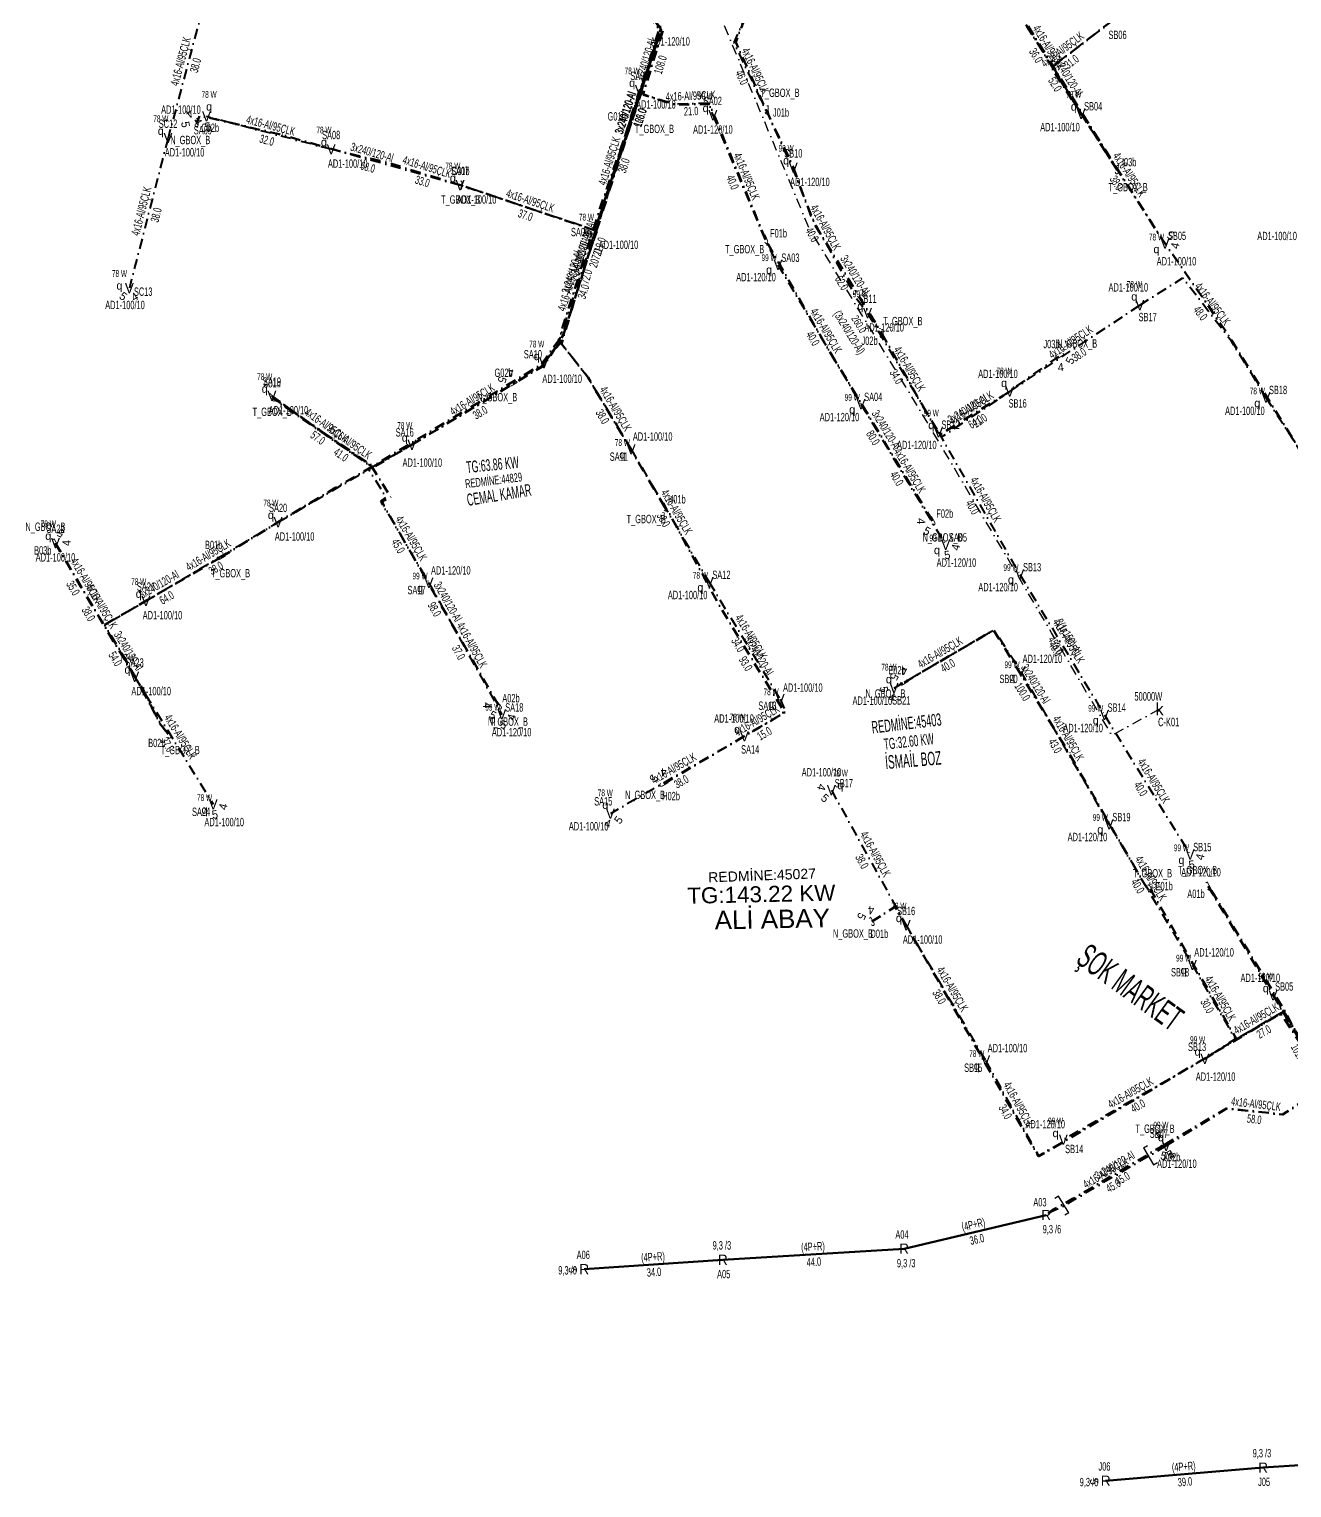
# Model space of a CAD drawing. Header units: millimetres. Extents: x 573825 to 575716, y 4090915 to 4092713.
# Drawn here: x 574533.4 to 574842.6, y 4091955.4 to 4092312.5 of the extents above; entities that cross this region are included whole.
import ezdxf
from ezdxf.enums import TextEntityAlignment as Align

# ---------------------------------------------------------------- set-up
doc = ezdxf.new("R2010")
doc.units = ezdxf.units.MM
doc.linetypes.add('DASHDOT', pattern=[5, 2.5, -1.25, 0, -1.25])
for name, color, linetype, lineweight in [('DIREK_AG_MEVCUT', 120, 'Continuous', 25), ('DIREK_AYD_YENI', 152, 'Continuous', 25), ('DIREK_BOX_YENI', 5, 'Continuous', 25), ('HAT_ABONE_YERALTI_MEVCUT', 56, 'DASHDOT', 30), ('HAT_AG_HAVAI_MEVCUT', 126, 'Continuous', 50), ('HAT_AYD_YERALTI_YENI', 4, 'DASHDOT', 40), ('HAT_BOX_YERALTI_YENI', 5, 'DASHDOT', 50), ('HAT_OG_YERALTI_YENI', 1, 'DASHDOT', 70), ('KOFRE_ABONE_MEVCUT', 6, 'Continuous', 25), ('KULLANICI', 1, 'Continuous', 25)]:
    doc.layers.add(name, color=color, linetype=linetype, lineweight=lineweight)
doc.layers.add('LAMBA_GUCU', color=4, linetype='Continuous')
doc.layers.add('NIA_AG', color=5, linetype='Continuous')
doc.styles.add('Direk', font='B_CAD')
doc.styles.get("Standard").update_dxf_attribs({"font": 'Arial'})

# ---------------------------------------------------------------- blocks, each defined once
blk = doc.blocks.new('AG_NIA', base_point=(-64.4296, 129.8924))
at = {"layer": 'NIA_AG'}
for p, q in [((-64.429604, 132.292432), (-65.529604, 132.292432)), ((-64.429604, 127.492432), (-64.429604, 132.292432)), ((-64.429604, 127.492432), (-65.529604, 127.492432))]:
    blk.add_line(p, q, dxfattribs=at)

msp = doc.modelspace()

# ---------------------------------------------------------------- linework, layer by layer
at = {"layer": 'HAT_ABONE_YERALTI_MEVCUT', "flags": 128}
msp.add_lwpolyline([(574810.199633, 4092145.985423), (574798.526953, 4092139.598485), (574783.770925, 4092164.705758), (574751.957118, 4092218.522193), (574724.325485, 4092263.872438), (574702.64303, 4092315.819848), (574698.695057, 4092330.565275), (574706.019386, 4092333.236098), (574703.205653, 4092348.266512), (574699.774175, 4092347.958064), (574699.966954, 4092346.917054), (574700.785, 4092344.152)], dxfattribs=at)
at = {"layer": 'HAT_AG_HAVAI_MEVCUT'}
for p, q in [((574747.63884, 4092013.916025), (574782.444902, 4092022.146562)), ((574669.33278, 4092008.905582), (574703.260634, 4092011.19607)), ((574703.260634, 4092011.19607), (574747.63884, 4092013.916025)), ((574835.53485, 4091960.316605), (574873.414045, 4091962.842901)), ((574797.001048, 4091957.113244), (574835.53485, 4091960.316605))]:
    msp.add_line(p, q, dxfattribs=at)
at = {"layer": 'HAT_AYD_YERALTI_YENI', "flags": 128}
for points in [[(574701.115, 4092337.03), (574702.230897, 4092332.008331), (574698.610475, 4092330.597777), (574691.886835, 4092329.657408), (574681.542773, 4092321.147066), (574688.55102, 4092312.224355), (574683.802155, 4092299.905518), (574682.83601, 4092297.545109)], [(574577.22379, 4092322.387455), (574567.425897, 4092285.825851)], [(574772.066573, 4092322.322242), (574790.976628, 4092291.751474)], [(574713.067904, 4092319.152731), (574708.083947, 4092314.027719), (574705.968116, 4092309.184817), (574713.255682, 4092293.729331), (574719.603174, 4092280.799254), (574720.531475, 4092278.57612)], [(574790.976628, 4092291.751474), (574784.042258, 4092303.381861), (574790.953972, 4092308.600911), (574797.865686, 4092313.913997)], [(574671.642604, 4092261.733582), (574682.83601, 4092297.545109)], [(574682.83601, 4092297.545109), (574683.488005, 4092296.68658), (574690.830119, 4092294.118648), (574700.052971, 4092294.444161), (574700.306148, 4092292.635758), (574700.827, 4092291.405)], [(574607.372935, 4092283.065378), (574576.846207, 4092291.126692)], [(574700.827, 4092291.405), (574713.963999, 4092260.049739), (574716.772587, 4092254.801811)], [(574790.976628, 4092291.751474), (574811.538387, 4092259.985054)], [(574567.425897, 4092285.825851), (574557.959309, 4092249.084606)], [(574638.937036, 4092274.275985), (574621.614828, 4092279.703558), (574607.372935, 4092283.065378)], [(574720.531475, 4092278.57612), (574724.932033, 4092266.420025), (574728.646492, 4092259.743403), (574735.97947, 4092246.582878), (574738.706541, 4092242.962456)], [(574671.642604, 4092261.733582), (574672.135714, 4092263.170841), (574638.937036, 4092274.275985)], [(574659.471, 4092230.671), (574663.082115, 4092235.845021), (574671.642604, 4092261.733582)], [(574716.772587, 4092254.801811), (574737.092, 4092220.659)], [(574805.375636, 4092244.922844), (574815.911333, 4092251.631971), (574827.480884, 4092236.550235), (574836.245455, 4092222.286948)], [(574738.706541, 4092242.962456), (574756.066633, 4092213.778536)], [(574773.516, 4092223.77), (574805.375636, 4092244.922844)], [(574659.471, 4092230.671), (574663.399397, 4092235.951878), (574670.000789, 4092227.577889), (574680.819738, 4092209.607433)], [(574627.151543, 4092210.726342), (574658.566316, 4092229.730401), (574659.471, 4092230.671)], [(574594.376157, 4092191.77242), (574617.532113, 4092205.251898), (574592.867752, 4092222.692128)], [(574592.867752, 4092222.692128), (574604.253434, 4092214.379113), (574617.46513, 4092205.313299), (574624.114487, 4092209.013569), (574627.151543, 4092210.726342)], [(574756.066633, 4092213.778536), (574756.829409, 4092212.644991), (574773.516, 4092223.77)], [(574836.245455, 4092222.286948), (574856.733981, 4092190.560339)], [(574737.092, 4092220.659), (574757.841553, 4092186.239331)], [(574627.151543, 4092210.726342), (574616.547159, 4092204.719297), (574620.825839, 4092197.873408), (574619.481111, 4092196.895424), (574631.308827, 4092176.900756)], [(574756.066633, 4092213.778536), (574775.970694, 4092178.990426)], [(574680.819738, 4092209.607433), (574699.916333, 4092177.091536)], [(574562.018625, 4092172.497399), (574594.376157, 4092191.77242)], [(574539.875892, 4092186.659541), (574559.254398, 4092153.921604)], [(574539.875892, 4092186.659541), (574551.724642, 4092166.515761), (574559.236467, 4092170.883748), (574562.018625, 4092172.497399)], [(574775.970694, 4092178.990426), (574796.711, 4092144.571)], [(574631.308827, 4092176.900756), (574649.14033, 4092144.723768)], [(574699.916333, 4092177.091536), (574717.307, 4092148.44)], [(574745.191856, 4092151.176897), (574769.570788, 4092165.401032), (574774.521832, 4092158.005028), (574776.233304, 4092155.193323)], [(574559.254398, 4092153.921604), (574578.497881, 4092122.704968)], [(574776.233304, 4092155.193323), (574797.848925, 4092117.808994)], [(574717.307, 4092148.44), (574718.514818, 4092145.602528), (574716.446006, 4092143.956881), (574708.546904, 4092139.349072)], [(574796.711, 4092144.571), (574817.681, 4092110.415)], [(574708.546904, 4092139.349072), (574675.741437, 4092120.406821)], [(574729.836568, 4092126.18496), (574748.143018, 4092093.096909)], [(574797.848925, 4092117.808994), (574818.243842, 4092083.36101)], [(574748.143018, 4092093.096909), (574767.611186, 4092059.960094)], [(574858.850164, 4092092.683435), (574848.266091, 4092059.361678), (574839.898826, 4092073.20382), (574837.981455, 4092075.92648)], [(574818.243842, 4092083.36101), (574828.747234, 4092065.21984), (574823.123825, 4092061.735772), (574821.29, 4092060.391)], [(574821.29, 4092060.391), (574828.973265, 4092065.275321), (574840.586826, 4092072.045979), (574838.659069, 4092075.149198), (574837.981455, 4092075.92648)], [(574837.981455, 4092075.92648), (574858.384425, 4092041.746717)], [(574767.611186, 4092059.960094), (574780.52559, 4092036.721539), (574786.405719, 4092039.979449), (574786.639179, 4092040.599174)], [(574821.29, 4092060.391), (574786.639179, 4092040.599174)], [(574858.384425, 4092041.746717), (574851.113821, 4092053.895998), (574840.355996, 4092046.683366), (574826.847592, 4092048.27259), (574811.818332, 4092039.073669)], [(574811.818332, 4092039.073669), (574810.007444, 4092038.0073), (574785.806892, 4092023.850174), (574783.889985, 4092023.018309), (574782.444902, 4092022.146562)]]:
    msp.add_lwpolyline(points, dxfattribs=at)
at = {"layer": 'HAT_BOX_YERALTI_YENI', "flags": 128}
for points in [[(574799.798417, 4092278.07125), (574783.698729, 4092303.062668), (574798.573866, 4092314.528919), (574840.63105, 4092342.64678)], [(574580.389062, 4092183.200955), (574596.434129, 4092193.046335), (574608.388936, 4092200.16235), (574617.915679, 4092205.672497), (574658.873956, 4092230.381753), (574663.446905, 4092235.518772), (574679.087046, 4092284.088954), (574688.166116, 4092312.572547), (574681.864843, 4092320.939811), (574691.9882, 4092329.513675), (574698.599372, 4092330.64997), (574702.421456, 4092332.406063), (574701.115, 4092337.03)], [(574592.920448, 4092222.294811), (574617.890089, 4092205.257558), (574659.519813, 4092230.152753), (574664.271593, 4092237.693621), (574676.34418, 4092276.205577), (574688.521857, 4092312.222058), (574681.290888, 4092321.105821), (574692.240642, 4092329.886284), (574698.851814, 4092330.71268), (574702.1574, 4092331.952275), (574702.0541, 4092333.708368), (574701.115, 4092337.03)], [(574701.115, 4092337.03), (574702.158126, 4092332.325193), (574698.55181, 4092330.613721), (574691.889294, 4092329.574613), (574681.620461, 4092321.017253), (574688.221854, 4092312.337645), (574674.30893, 4092270.526496), (574671.975832, 4092263.223556), (574639.078894, 4092274.268664)], [(574689.049668, 4092195.478333), (574670.285117, 4092227.193319), (574663.762969, 4092235.45332), (574674.172387, 4092270.177866), (574688.067992, 4092312.578205), (574681.711096, 4092320.603787), (574691.643746, 4092329.265058), (574698.795255, 4092330.377515), (574702.371009, 4092332.284584), (574701.655858, 4092334.191652), (574701.115, 4092337.03)], [(574680.598, 4092290.022), (574687.678991, 4092312.478973), (574681.016443, 4092320.840884), (574691.652019, 4092329.398245), (574698.820959, 4092330.6068), (574702.206288, 4092331.970336), (574701.689085, 4092334.039148), (574701.115, 4092337.03)], [(574713.734, 4092261.02), (574699.997207, 4092294.123544), (574691.516927, 4092294.018124), (574683.728139, 4092296.435333), (574688.617271, 4092312.208345), (574682.015879, 4092321.315822), (574691.540399, 4092329.431759), (574698.814155, 4092330.837611), (574701.748107, 4092332.060091), (574701.748107, 4092333.893811), (574701.115, 4092337.03)], [(574701.115, 4092337.03), (574701.441078, 4092332.421469), (574702.32702, 4092331.107005), (574708.225842, 4092314.023144), (574712.382274, 4092318.729692), (574708.225842, 4092314.023144), (574706.453246, 4092309.316596), (574713.839654, 4092292.725738), (574714.084, 4092292.726)], [(574772.625544, 4092321.861122), (574799.798417, 4092278.07125)], [(574639.078894, 4092274.268664), (574594.661849, 4092286.759988), (574575.148003, 4092291.318716), (574574.485, 4092289.582)], [(574680.598, 4092290.022), (574673.151873, 4092268.5936), (574663.028515, 4092236.260836), (574658.672371, 4092230.188708), (574653.17121, 4092226.826888), (574651.882, 4092225.71)], [(574714.084, 4092292.726), (574714.431959, 4092291.463373), (574720.849979, 4092277.343729), (574723.172691, 4092271.292453), (574725.794342, 4092264.700761), (574742.2021, 4092237.967468)], [(574754.613097, 4092192.065538), (574728.704715, 4092234.753165), (574714.353024, 4092259.839542), (574713.734, 4092261.02)], [(574739.719, 4092093.982), (574745.47182, 4092097.617186), (574755.897346, 4092079.698313), (574780.580474, 4092036.460205), (574823.442418, 4092061.787717), (574839.875653, 4092071.529068), (574848.172058, 4092058.788909), (574858.727903, 4092092.280912), (574890.592057, 4092189.925717), (574894.649466, 4092201.339093), (574900.070739, 4092209.809833), (574932.259551, 4092230.563145), (574929.700924, 4092241.215312), (574928.173535, 4092241.943023)], [(574807.883, 4092102.035), (574829.026279, 4092065.18467), (574840.624676, 4092071.830943), (574848.57414, 4092058.994514), (574855.54621, 4092083.299021), (574879.115987, 4092154.22338), (574892.531387, 4092194.993802), (574894.413515, 4092201.877601), (574899.821757, 4092209.631586), (574926.341688, 4092226.638225), (574932.662164, 4092231.003914), (574929.664825, 4092241.038483), (574928.173535, 4092241.943023)], [(574822.088061, 4092102.648037), (574840.420658, 4092072.011521), (574847.860152, 4092059.013785), (574859.062148, 4092095.698184), (574881.671736, 4092163.904938), (574895.00873, 4092202.211851), (574900.142112, 4092209.655256), (574919.896194, 4092222.562624), (574932.815207, 4092230.861593), (574929.381757, 4092241.70855), (574928.173535, 4092241.943023)], [(574742.2021, 4092237.967468), (574756.275067, 4092213.052451), (574772.008385, 4092222.826179), (574785.755, 4092232.52)], [(574648.36, 4092146.944), (574620.272114, 4092195.838705), (574619.837866, 4092196.85102), (574621.977206, 4092197.951252), (574617.392906, 4092205.225009), (574594.178119, 4092221.290279), (574592.920448, 4092222.294811)], [(574688.81, 4092127.73), (574712.313599, 4092141.610796), (574718.386423, 4092145.179889), (574702.573643, 4092171.084242), (574690.140984, 4092193.916518), (574689.049668, 4092195.478333)], [(574539.774433, 4092186.647324), (574550.608997, 4092168.356721), (574561.62073, 4092150.227647), (574565.246545, 4092142.707439), (574567.470249, 4092139.861664)], [(574567.470249, 4092139.861664), (574565.581663, 4092142.419818), (574556.53531, 4092158.923299), (574551.889786, 4092166.61877), (574580.389062, 4092183.200955)], [(574747.663, 4092152.524), (574769.57035, 4092165.337947), (574786.892892, 4092137.12922), (574806.177579, 4092103.697641), (574807.528419, 4092101.711111), (574807.883, 4092102.035)], [(574811.39155, 4092039.355541), (574826.586327, 4092048.240154), (574840.325169, 4092046.79396), (574850.790937, 4092053.500064), (574840.977478, 4092071.887387), (574823.321667, 4092100.894914), (574822.088061, 4092102.648037)], [(574811.39155, 4092039.355541), (574788.922494, 4092026.089202), (574783.995899, 4092023.387521), (574782.444902, 4092022.146562)]]:
    msp.add_lwpolyline(points, dxfattribs=at)
at = {"layer": 'HAT_OG_YERALTI_YENI', "flags": 128}
msp.add_lwpolyline([(574928.173535, 4092241.943023), (574931.208264, 4092229.902411), (574899.149214, 4092208.359966), (574894.79386, 4092201.549847), (574878.978225, 4092153.830481), (574827.142638, 4092237.441652), (574810.011646, 4092262.244186), (574748.574586, 4092359.130036), (574742.335553, 4092359.280891), (574734.842274, 4092346.016368), (574720.028273, 4092327.563552), (574708.236274, 4092314.6013), (574701.832838, 4092331.879445), (574705.92261, 4092332.602806), (574703.471965, 4092344.316175), (574701.246239, 4092344.06578), (574700.785, 4092344.152)], dxfattribs=at)

# ---------------------------------------------------------------- block references
at = {"layer": 'NIA_AG'}
for p, rotation in [((574807.509848, 4092036.536553), 210.492351), ((574807.509848, 4092036.536553), 210.492351), ((574786.726215, 4092024.729266), 31.100502), ((574786.726215, 4092024.729266), 31.100502)]:
    msp.add_blockref('AG_NIA', p, dxfattribs=dict(at, rotation=rotation))

# ---------------------------------------------------------------- texts
at = {"layer": 'DIREK_AG_MEVCUT', "width": 0.53}
for s, p in [('A03', (574780.91149, 4092025.292774)), ('A03', (574780.91149, 4092025.292774)), ('A04', (574747.127201, 4092017.378426)), ('9,3 /6', (574783.853015, 4092018.696498)), ('9,3 /6', (574783.853015, 4092018.696498)), ('9,3 /3', (574703.033225, 4092014.727274)), ('A06', (574669.09703, 4092012.397633)), ('9,3 /3', (574748.163288, 4092010.366949)), ('9,3 /6', (574665.244431, 4092008.629575)), ('A05', (574703.485568, 4092007.703305)), ('9,3 /3', (574835.270062, 4091963.851472)), ('J06', (574796.711089, 4091960.601213)), ('9,3 /6', (574792.918175, 4091956.77383)), ('J05', (574835.796293, 4091956.826383))]:
    msp.add_text(s, height=2.05, dxfattribs=at).set_placement(p, align=Align.MIDDLE_CENTER)
at = {"layer": 'DIREK_AG_MEVCUT', "style": 'Direk'}
for p in [(574782.444902, 4092022.146562), (574782.444902, 4092022.146562), (574747.63884, 4092013.916025), (574703.260634, 4092011.19607), (574669.33278, 4092008.905582), (574835.53485, 4091960.316605), (574797.001048, 4091957.113244)]:
    msp.add_text('R', height=2.5, dxfattribs=at).set_placement(p, align=Align.MIDDLE_CENTER)
at = {"layer": 'DIREK_AG_MEVCUT', "color": 32, "style": 'Direk'}
for rotation, p in [(273.862209, (574666.539139, 4092008.716982)), (274.752139, (574794.210673, 4091956.881277))]:
    msp.add_text('5', height=2, rotation=rotation, dxfattribs=at).set_placement(p, align=Align.MIDDLE_CENTER)
at = {"layer": 'DIREK_AYD_YENI', "width": 0.53}
for s, p in [('AD1-120/10', (574690.348529, 4092309.477079)), ('SB06', (574799.909792, 4092311.072935)), ('SA01', (574682.83601, 4092301.045109)), ('AD1-100/10', (574570.592798, 4092292.778054)), ('AD1-100/10', (574686.886432, 4092294.045109)), ('SA02', (574700.827, 4092294.905)), ('SB04', (574793.94934, 4092293.598901)), ('SC12', (574567.425897, 4092289.325851)), ('AD1-100/10', (574785.827323, 4092288.492839)), ('SA09', (574575.952581, 4092287.742695)), ('SA08', (574607.372935, 4092286.565378)), ('AD1-120/10', (574700.827, 4092287.905)), ('AD1-100/10', (574571.476319, 4092282.325851)), ('SB10', (574720.531475, 4092282.07612)), ('AD1-100/10', (574611.423357, 4092279.565378)), ('SA07', (574638.937036, 4092277.775985)), ('AD1-120/10', (574724.581897, 4092275.07612)), ('AD1-100/10', (574642.987457, 4092270.775985)), ('SA06', (574668.310662, 4092262.805107)), ('AD1-100/10', (574677.716145, 4092259.687605)), ('SB05', (574814.476586, 4092261.886891)), ('AD1-100/10', (574838.977472, 4092261.8408)), ('SA03', (574719.82014, 4092256.52298)), ('AD1-100/10', (574814.34654, 4092255.646663)), ('AD1-120/10', (574711.397824, 4092251.766303)), ('AD1-100/10', (574802.555345, 4092249.259853)), ('SC13', (574561.348615, 4092248.211332)), ('SB11', (574738.706541, 4092246.462456)), ('AD1-100/10', (574556.894948, 4092244.953658)), ('SB17', (574807.283683, 4092241.988674)), ('AD1-120/10', (574742.756962, 4092239.462456)), ('SA10', (574656.766382, 4092232.892496)), ('AD1-100/10', (574770.635443, 4092228.099579)), ('SA19', (574592.867752, 4092226.192128)), ('AD1-100/10', (574663.928982, 4092226.895021)), ('SB18', (574839.206744, 4092224.152631)), ('SA04', (574740.094578, 4092222.457479)), ('SB16', (574775.454734, 4092220.856014)), ('AD1-100/10', (574596.918173, 4092219.192128)), ('AD1-120/10', (574731.830395, 4092217.507412)), ('AD1-100/10', (574831.086841, 4092219.036899)), ('SA16', (574625.385891, 4092213.74834)), ('SB12', (574759.023687, 4092215.650923)), ('AD1-100/10', (574686.095701, 4092212.744767)), ('AD1-120/10', (574750.753573, 4092210.678657)), ('AD1-100/10', (574629.703779, 4092206.36759)), ('SA11', (574677.811431, 4092207.818553)), ('SA20', (574594.376157, 4092195.27242)), ('SA22', (574539.875892, 4092190.159541)), ('AD1-100/10', (574598.426579, 4092188.27242)), ('SA05', (574760.839016, 4092188.046322)), ('AD1-100/10', (574539.875892, 4092183.159541)), ('AD1-120/10', (574760.466716, 4092181.884671)), ('AD1-120/10', (574636.657397, 4092179.963914)), ('SA12', (574702.921405, 4092178.885845)), ('SB13', (574778.988747, 4092180.762815)), ('SA21', (574562.018625, 4092175.997399)), ('SA17', (574628.271649, 4092175.161346)), ('AD1-100/10', (574694.648479, 4092173.946136)), ('AD1-120/10', (574770.67027, 4092175.877686)), ('AD1-100/10', (574566.069047, 4092168.997399)), ('SA23', (574559.254398, 4092157.421604)), ('AD1-120/10', (574781.513578, 4092158.326352)), ('SB20', (574773.223279, 4092153.407337)), ('AD1-100/10', (574563.30482, 4092150.421604)), ('AD1-100/10', (574722.851186, 4092151.284092)), ('SA18', (574652.20168, 4092146.420275)), ('SA13', (574714.192849, 4092146.842483)), ('AD1-100/10', (574739.878845, 4092148.076967)), ('SB21', (574746.95569, 4092148.153838)), ('SB14', (574799.70129, 4092146.389836)), ('AD1-100/10', (574706.016661, 4092143.70879)), ('AD1-120/10', (574651.558018, 4092140.361046)), ('AD1-120/10', (574791.480134, 4092141.38934)), ('SA14', (574709.967442, 4092136.150311)), ('AD1-100/10', (574727.422802, 4092130.547729)), ('SB17', (574732.899092, 4092127.879347)), ('SA24', (574575.518494, 4092120.868326)), ('SA15', (574673.991298, 4092123.43783)), ('AD1-100/10', (574581.179766, 4092118.354433)), ('AD1-100/10', (574670.408418, 4092117.327475)), ('SB19', (574800.869821, 4092119.576532)), ('AD1-120/10', (574792.541355, 4092114.703514)), ('SB15', (574820.663715, 4092112.246231)), ('AD1-120/10', (574820.352503, 4092106.063648)), ('SB16', (574748.143018, 4092096.596909)), ('AD1-100/10', (574752.19344, 4092089.596909)), ('AD1-120/10', (574823.550112, 4092086.467813)), ('SB18', (574815.223463, 4092081.592588)), ('AD1-120/10', (574834.867965, 4092080.218495)), ('SB05', (574840.719847, 4092078.106207)), ('SB13', (574819.38409, 4092063.326559)), ('AD1-100/10', (574772.963701, 4092063.019119)), ('SB15', (574764.572443, 4092058.223418)), ('AD1-120/10', (574823.915765, 4092056.03638)), ('AD1-120/10', (574782.198663, 4092044.38558)), ('SB07', (574810.016699, 4092042.074356)), ('SB14', (574789.302422, 4092038.328241)), ('AD1-120/10', (574814.433293, 4092034.718355))]:
    msp.add_text(s, height=2.05, dxfattribs=at).set_placement(p, align=Align.MIDDLE_CENTER)
at = {"layer": 'DIREK_AYD_YENI', "color": 4, "style": 'Direk'}
for p in [(574681.068243, 4092299.312876), (574577.48451, 4092293.543833), (574699.059233, 4092293.172767), (574789.208862, 4092293.519241), (574565.65813, 4092287.593618), (574605.605168, 4092284.833145), (574718.763708, 4092280.343887), (574637.169269, 4092276.043752), (574669.874837, 4092263.501349), (574809.439673, 4092258.626599), (574714.595763, 4092253.572405), (574555.538377, 4092249.708372), (574804.012745, 4092247.018681), (574736.938774, 4092244.730223), (574657.703233, 4092232.438767), (574591.099985, 4092224.459895), (574772.13119, 4092225.851418), (574834.130249, 4092220.954318), (574734.947302, 4092219.374372), (574754.298866, 4092215.546303), (574625.383776, 4092212.494109), (574678.670947, 4092208.329661), (574592.60839, 4092193.540187), (574538.108125, 4092188.427308), (574755.700508, 4092184.948623), (574629.139414, 4092175.65832), (574697.769854, 4092175.809887), (574773.814943, 4092177.724435), (574560.250858, 4092174.265166), (574557.486631, 4092155.689371), (574743.931974, 4092153.336225), (574774.083286, 4092153.917619), (574715.082606, 4092147.298916), (574646.953652, 4092143.511978), (574794.575078, 4092143.271831), (574706.779137, 4092141.116839), (574732.024085, 4092127.395237), (574576.369747, 4092121.393081), (574674.491338, 4092122.571828), (574795.691143, 4092116.546467), (574815.550489, 4092109.106977), (574746.375251, 4092094.864676), (574816.086429, 4092082.097851), (574836.213688, 4092077.694247), (574819.522233, 4092062.158767), (574765.440656, 4092058.719611), (574784.736863, 4092042.22127), (574810.531452, 4092041.217017)]:
    msp.add_text('q', height=2, dxfattribs=at).set_placement(p, align=Align.MIDDLE_CENTER)
at = {"layer": 'DIREK_AYD_YENI', "style": 'Direk'}
for p in [(574682.83601, 4092297.545109), (574790.976628, 4092291.751474), (574576.846207, 4092291.126692), (574700.827, 4092291.405), (574567.425897, 4092285.825851), (574607.372935, 4092283.065378), (574720.531475, 4092278.57612), (574638.937036, 4092274.275985), (574671.642604, 4092261.733582), (574811.538387, 4092259.985054), (574716.772587, 4092254.801811), (574557.959309, 4092249.084606), (574738.706541, 4092242.962456), (574805.375636, 4092244.922844), (574659.471, 4092230.671), (574773.516, 4092223.77), (574592.867752, 4092222.692128), (574737.092, 4092220.659), (574836.245455, 4092222.286948), (574756.066633, 4092213.778536), (574627.151543, 4092210.726342), (574680.819738, 4092209.607433), (574594.376157, 4092191.77242), (574539.875892, 4092186.659541), (574757.841553, 4092186.239331), (574775.970694, 4092178.990426), (574631.308827, 4092176.900756), (574699.916333, 4092177.091536), (574562.018625, 4092172.497399), (574559.254398, 4092153.921604), (574776.233304, 4092155.193323), (574745.191856, 4092151.176897), (574717.307, 4092148.44), (574649.14033, 4092144.723768), (574796.711, 4092144.571), (574708.546904, 4092139.349072), (574729.836568, 4092126.18496), (574578.497881, 4092122.704968), (574675.741437, 4092120.406821), (574797.848925, 4092117.808994), (574817.681, 4092110.415), (574748.143018, 4092093.096909), (574818.243842, 4092083.36101), (574837.981455, 4092075.92648), (574767.611186, 4092059.960094), (574821.29, 4092060.391), (574786.639179, 4092040.599174), (574811.818332, 4092039.073669)]:
    msp.add_text('V', height=2.5, dxfattribs=at).set_placement(p, align=Align.MIDDLE_CENTER)
at = {"layer": 'DIREK_AYD_YENI', "color": 32, "style": 'Direk'}
for s, rotation, p in [('4', 300.207363, (574574.685681, 4092289.868865)), ('5', 367.707362, (574577.18149, 4092288.649277)), ('5', 145.414163, (574812.957488, 4092262.043246)), ('4', 437.914163, (574813.982974, 4092259.461612)), ('5', 323.051676, (574556.456573, 4092247.086661)), ('4', 390.551676, (574559.230097, 4092246.931678)), ('4', 436.083254, (574760.268168, 4092185.638052)), ('5', 368.583255, (574758.214669, 4092183.767331)), ('5', 277.761859, (574742.714761, 4092150.839257)), ('4', 345.261858, (574744.555851, 4092148.75915)), ('5', 366.493883, (574649.423073, 4092142.239809)), ('4', 433.993882, (574651.543411, 4092144.034418)), ('4', 253.954207, (574727.433965, 4092126.875974)), ('5', 321.454207, (574728.278718, 4092124.229685)), ('4', 436.65174, (574580.930342, 4092122.127795)), ('5', 369.151741, (574578.895505, 4092120.236792)), ('4', 345.002628, (574675.094501, 4092117.991977)), ('5', 412.502628, (574677.724891, 4092118.885009)), ('5', 369.047754, (574818.074144, 4092107.946106)), ('4', 436.547753, (574820.11241, 4092109.833413)), ('5', 345.736624, (574811.202383, 4092036.650736)), ('4', 390.980897, (574813.105213, 4092036.930322))]:
    msp.add_text(s, height=2, rotation=rotation, dxfattribs=at).set_placement(p, align=Align.MIDDLE_CENTER)
at = {"layer": 'DIREK_BOX_YENI', "width": 0.53}
for s, p in [('T_GBOX_B', (574717.263267, 4092296.899689)), ('J01b', (574717.520312, 4092292.061349)), ('C02b', (574577.754831, 4092288.33372)), ('G01b', (574677.275611, 4092291.122787)), ('N_GBOX_B', (574572.864418, 4092285.336937)), ('T_GBOX_B', (574686.517726, 4092288.060653)), ('C01b', (574639.078894, 4092277.768664)), ('I03b', (574802.764541, 4092279.929234)), ('T_GBOX_B', (574639.078894, 4092270.768664)), ('T_GBOX_B', (574802.504899, 4092273.790909)), ('F01b', (574716.903375, 4092262.504945)), ('T_GBOX_B', (574708.606312, 4092258.617528)), ('T_GBOX_B', (574747.357782, 4092241.004354)), ('J02b', (574739.186386, 4092236.191103)), ('J03b', (574783.737952, 4092235.380335)), ('N_GBOX_B', (574790.023759, 4092235.530238)), ('G02b', (574649.590244, 4092228.355346)), ('A01b', (574592.920448, 4092225.794811)), ('N_GBOX_B', (574648.02856, 4092222.37163)), ('T_GBOX_B', (574592.920448, 4092218.794811)), ('H01b', (574691.992394, 4092197.373158)), ('T_GBOX_B', (574684.495377, 4092192.54582)), ('F02b', (574757.605136, 4092193.881495)), ('N_GBOX_B', (574537.395539, 4092190.663306)), ('B03b', (574536.763101, 4092184.863541)), ('B01b', (574578.593597, 4092186.205335)), ('N_GBOX_B', (574757.049021, 4092188.052017)), ('T_GBOX_B', (574582.729365, 4092179.284889)), ('E02b', (574745.895886, 4092155.545144)), ('N_GBOX_B', (574743.070126, 4092149.837557)), ('A02b', (574651.394884, 4092148.687409)), ('N_GBOX_B', (574650.651668, 4092142.95472)), ('B02b', (574564.697699, 4092137.725553)), ('T_GBOX_B', (574570.408274, 4092135.993852)), ('N_GBOX_B', (574684.23021, 4092125.02526)), ('H02b', (574690.589821, 4092124.716325)), ('T_GBOX_B', (574819.510928, 4092106.614317)), ('T_GBOX_B', (574808.475731, 4092105.832114)), ('E01b', (574811.324541, 4092102.67202)), ('A01b', (574819.118439, 4092100.795648)), ('N_GBOX_B', (574735.121461, 4092091.076832)), ('D01b', (574741.588647, 4092091.023213)), ('T_GBOX_B', (574809.086175, 4092043.279132)), ('A02b', (574813.164623, 4092036.337891))]:
    msp.add_text(s, height=2.05, dxfattribs=at).set_placement(p, align=Align.MIDDLE_CENTER)
at = {"layer": 'DIREK_BOX_YENI', "style": 'Direk', "width": 0.8}
for p in [(574714.084, 4092292.726), (574574.485, 4092289.582), (574680.598, 4092290.022), (574799.798417, 4092278.07125), (574639.078894, 4092274.268664), (574742.2021, 4092237.967468)]:
    msp.add_text('J', height=2.25, dxfattribs=at).set_placement(p, align=Align.MIDDLE_CENTER)
at = {"layer": 'DIREK_BOX_YENI', "color": 32, "style": 'Direk'}
for s, rotation, p in [('5', 279.105303, (574571.720282, 4092289.138902)), ('4', 219.105303, (574572.718907, 4092291.754766)), ('5', 425.190677, (574788.296586, 4092231.345121)), ('4', 190.903528, (574651.352363, 4092228.459452)), ('4', 365.190677, (574786.008317, 4092229.731482)), ('5', 250.903528, (574649.236087, 4092226.626047)), ('5', 510.640669, (574541.147231, 4092189.087698)), ('4', 271.2548, (574751.813768, 4092192.004221)), ('5', 331.2548, (574753.266534, 4092189.61059)), ('4', 450.640669, (574542.574258, 4092186.678633)), ('5', 240.324023, (574745.23025, 4092153.910264)), ('4', 180.324023, (574747.647165, 4092155.323955)), ('4', 269.875498, (574645.560007, 4092146.950084)), ('5', 329.875498, (574646.954734, 4092144.522177)), ('5', 240.565323, (574686.371434, 4092129.106007)), ('4', 180.565323, (574688.782374, 4092130.529864)), ('4', 182.288645, (574739.607185, 4092096.779767)), ('5', 242.288645, (574737.240156, 4092095.284049)), ('4', 210.437108, (574809.973091, 4092041.769661)), ('5', 390.437108, (574812.810008, 4092036.941421))]:
    msp.add_text(s, height=2, rotation=rotation, dxfattribs=at).set_placement(p, align=Align.MIDDLE_CENTER)
at = {"layer": 'DIREK_BOX_YENI', "style": 'Direk', "width": 0.8}
for rotation, p in [(21.465767, (574713.734, 4092261.02)), (303.798228, (574785.755, 4092232.52)), (299.816324, (574651.882, 4092225.71)), (45.243145, (574592.920448, 4092222.294811)), (27.894101, (574689.049668, 4092195.478333)), (29.313564, (574754.613097, 4092192.065538)), (30.141386, (574539.774433, 4092186.647324)), (299.820073, (574580.389062, 4092183.200955)), (302.793809, (574747.663, 4092152.524)), (36.72132, (574648.36, 4092146.944)), (30.358115, (574567.470249, 4092139.861664)), (300.861163, (574688.81, 4092127.73)), (29.385049, (574822.088061, 4092102.648037)), (31.75849, (574807.883, 4092102.035)), (30.002859, (574739.719, 4092093.982)), (310.31406, (574811.39155, 4092039.355541))]:
    msp.add_text('J', height=2.25, rotation=rotation, dxfattribs=at).set_placement(p, align=Align.MIDDLE_CENTER)
at = {"layer": 'HAT_ABONE_YERALTI_MEVCUT', "lineweight": 30, "width": 0.53}
msp.add_text('(3x240/120-Al)', height=2.05, rotation=301.353702, dxfattribs=at).set_placement((574733.387898, 4092237.711344), align=Align.CENTER)
msp.add_text('260.0', height=1.9, rotation=301.353702, dxfattribs=at).set_placement((574737.415426, 4092240.755043), align=Align.TOP_CENTER)
at = {"layer": 'HAT_AG_HAVAI_MEVCUT', "lineweight": 30, "width": 0.53}
for rotation, p in [(13.304261, (574764.846268, 4092018.858481)), (3.507289, (574725.397738, 4092013.404455)), (3.862209, (574686.239453, 4092010.898896)), (4.752139, (574816.19753, 4091959.562003))]:
    msp.add_text('(4P+R)', height=2.05, rotation=rotation, dxfattribs=at).set_placement(p, align=Align.CENTER)
for s, rotation, p in [('36.0', 13.304261, (574765.237475, 4092017.204106)), ('44.0', 3.507289, (574725.501737, 4092011.707639)), ('34.0', 3.862209, (574686.353961, 4092009.202757)), ('39.0', 4.752139, (574816.338367, 4091957.867847))]:
    msp.add_text(s, height=2.05, rotation=rotation, dxfattribs=at).set_placement(p, align=Align.TOP_CENTER)
at = {"layer": 'HAT_AYD_YERALTI_YENI', "lineweight": 30, "width": 0.53}
for rotation, p in [(301.73955, (574782.244482, 4092307.484008)), (37.056528, (574786.985903, 4092306.669721)), (434.998185, (574571.503813, 4092304.326675)), (295.2448, (574710.380719, 4092301.819588)), (2.021365, (574695.411564, 4092295.130876)), (345.207361, (574592.326594, 4092287.917863)), (72.642617, (574676.428014, 4092279.892927)), (342.602643, (574630.530079, 4092277.800887)), (292.732354, (574708.179471, 4092276.055832)), (302.914162, (574801.97107, 4092276.330139)), (435.551675, (574561.869486, 4092267.667309)), (341.504623, (574655.806019, 4092269.52951)), (299.088851, (574727.532049, 4092263.494954)), (71.702662, (574666.555335, 4092249.056158)), (307.492653, (574822.370525, 4092244.608464)), (300.758734, (574727.662885, 4092238.16524)), (33.582489, (574788.975783, 4092235.054329)), (300.746353, (574748.11711, 4092228.805049)), (31.171431, (574642.418969, 4092220.955651)), (301.049657, (574676.138476, 4092219.031075)), (33.690068, (574764.70134, 4092218.914518)), (324.735776, (574605.690678, 4092214.666036)), (325.542241, (574611.340211, 4092210.547068)), (301.082673, (574748.194899, 4092203.888123)), (299.776086, (574766.756441, 4092196.806601)), (300.425729, (574691.100979, 4092193.779942)), (300.606162, (574626.126553, 4092187.330854)), (30.781785, (574577.762387, 4092182.865164)), (300.464419, (574546.532919, 4092177.018604)), (300.622484, (574550.296606, 4092170.723545)), (301.256767, (574709.33847, 4092163.206631)), (298.993881, (574640.968049, 4092161.224271)), (301.072347, (574787.06901, 4092162.21935)), (30.261857, (574756.952962, 4092159.023136)), (390.256437, (574712.068165, 4092142.387189)), (301.651739, (574569.599705, 4092138.759328)), (300.198507, (574786.997821, 4092138.386793)), (390.002627, (574691.719137, 4092130.614049)), (301.548101, (574807.920698, 4092127.937706)), (298.954206, (574739.733549, 4092110.052428)), (300.827023, (574807.210039, 4092104.090071)), (300.434608, (574758.609979, 4092076.959073)), (300.070024, (574824.231139, 4092074.716324)), (30.242012, (574834.35194, 4092069.39497)), (299.062319, (574774.811366, 4092048.753713)), (389.734086, (574803.543063, 4092051.233195)), (353.290163, (574833.701109, 4092048.322156)), (390.327286, (574797.47797, 4092031.662419))]:
    msp.add_text('4x16-Al/95ÇLK', height=2.05, rotation=rotation, dxfattribs=at).set_placement(p, align=Align.CENTER)
for s, rotation, p in [('36.0', 301.73955, (574780.79872, 4092306.589708)), ('38.0', 434.998185, (574573.145873, 4092303.886631)), ('31.0', 37.056528, (574788.010327, 4092305.313051)), ('46.0', 295.2448, (574708.843079, 4092301.09456)), ('21.0', 2.021365, (574695.471526, 4092293.431934)), ('32.0', 345.207361, (574591.892548, 4092286.274207)), ('38.0', 72.642617, (574678.0506, 4092279.385764)), ('33.0', 342.602643, (574630.021784, 4092276.178655)), ('40.0', 292.732354, (574706.611527, 4092275.398907)), ('38.0', 302.914162, (574800.543945, 4092275.406389)), ('38.0', 435.551675, (574563.51572, 4092267.243148)), ('37.0', 341.504623, (574655.266731, 4092267.917316)), ('40.0', 299.088851, (574726.046476, 4092262.668473)), ('34.0', 71.702662, (574668.169383, 4092248.522446)), ('48.0', 307.492653, (574821.021692, 4092243.573742)), ('40.0', 300.758734, (574726.202027, 4092237.295819)), ('38.0', 33.582489, (574789.916115, 4092233.638075)), ('34.0', 300.746353, (574746.656064, 4092227.935944)), ('38.0', 31.171431, (574643.29889, 4092219.501092)), ('38.0', 301.049657, (574674.682051, 4092218.154247)), ('21.0', 33.690068, (574765.644331, 4092217.500032)), ('57.0', 324.735776, (574604.709187, 4092213.277989)), ('41.0', 325.542241, (574610.378354, 4092209.145344)), ('40.0', 301.082673, (574746.738979, 4092203.010456)), ('40.0', 299.776086, (574765.280887, 4092195.962361)), ('38.0', 300.425729, (574689.635092, 4092192.919027)), ('45.0', 300.606162, (574624.663385, 4092186.465326)), ('38.0', 30.781785, (574578.632395, 4092181.404655)), ('35.0', 300.464419, (574545.067614, 4092176.156698)), ('38.0', 300.622484, (574548.833684, 4092169.8576)), ('37.0', 298.993881, (574639.481108, 4092160.400253)), ('34.0', 301.256767, (574707.885224, 4092162.324545)), ('40.0', 301.072347, (574785.612932, 4092161.341946)), ('40.0', 30.261857, (574757.809682, 4092157.554793)), ('15.0', 390.256437, (574712.924745, 4092140.918765)), ('37.0', 301.651739, (574568.152574, 4092137.867244)), ('43.0', 300.198507, (574785.528531, 4092137.531697)), ('38.0', 390.002627, (574692.569204, 4092129.141845)), ('40.0', 301.548101, (574806.471956, 4092127.048242)), ('38.0', 298.954206, (574738.246037, 4092109.229441)), ('40.0', 300.827023, (574805.750218, 4092103.21891)), ('38.0', 300.434608, (574757.144225, 4092076.09793)), ('30.0', 300.070024, (574822.759936, 4092073.864525)), ('27.0', 30.242012, (574835.208151, 4092067.92633)), ('40.0', 389.734086, (574804.386221, 4092049.757023)), ('34.0', 299.062319, (574773.32541, 4092047.92792)), ('58.0', 353.290163, (574833.502479, 4092046.6338)), ('45.0', 390.327286, (574798.336366, 4092030.195055))]:
    msp.add_text(s, height=2.05, rotation=rotation, dxfattribs=at).set_placement(p, align=Align.TOP_CENTER)
at = {"layer": 'HAT_BOX_YERALTI_YENI', "lineweight": 30, "width": 0.53}
for rotation, p in [(72.778227, (574685.360814, 4092304.5735)), (301.820789, (574786.934227, 4092300.41436)), (71.854792, (574680.31246, 4092291.642748)), (431.594811, (574680.458872, 4092291.700445)), (344.292521, (574617.100489, 4092281.332584)), (72.150862, (574670.457888, 4092260.064398)), (72.595026, (574669.496804, 4092257.203854)), (432.614712, (574667.279024, 4092252.681194)), (301.539832, (574734.722656, 4092251.778742)), (31.849051, (574763.693195, 4092218.66134)), (301.2548, (574742.385544, 4092213.850369)), (30.192805, (574565.71195, 4092175.64455)), (299.875662, (574635.05324, 4092171.81467)), (301.274805, (574556.841347, 4092159.733456)), (301.40112, (574711.205542, 4092158.574938)), (301.553441, (574778.95595, 4092151.678383)), (390.558753, (574799.724863, 4092033.454314))]:
    msp.add_text('3x240/120-Al', height=2.05, rotation=rotation, dxfattribs=at).set_placement(p, align=Align.CENTER)
for s, rotation, p in [('108.0', 72.778227, (574686.984596, 4092304.070179)), ('52.0', 301.820789, (574785.489734, 4092299.518011)), ('126.0', 431.594811, (574682.071912, 4092291.163695)), ('168.0', 71.854792, (574681.927919, 4092291.113323)), ('68.0', 344.292521, (574616.640255, 4092279.696068)), ('219.0', 72.150862, (574672.076062, 4092259.543328)), ('207.0', 72.595026, (574671.118968, 4092256.695344)), ('72.0', 432.614712, (574668.901363, 4092252.173242)), ('62.0', 301.539832, (574733.273786, 4092250.889487)), ('64.0', 31.849051, (574764.590257, 4092217.21729)), ('80.0', 301.2548, (574740.932268, 4092212.968333)), ('64.0', 30.192805, (574566.566899, 4092174.175175)), ('98.0', 299.875662, (574633.579156, 4092170.967867)), ('54.0', 301.274805, (574555.388379, 4092158.850912)), ('93.0', 301.40112, (574709.754523, 4092157.689193)), ('100.0', 301.553441, (574777.507291, 4092150.788784)), ('101.0', 298.089191, (574845.134324, 4092062.293507)), ('45.0', 390.558753, (574800.58918, 4092031.99043))]:
    msp.add_text(s, height=2.05, rotation=rotation, dxfattribs=at).set_placement(p, align=Align.TOP_CENTER)
at = {"layer": 'HAT_OG_YERALTI_YENI', "lineweight": 30, "width": 0.53}
msp.add_text('3(1x150)-AL', height=2.05, rotation=301.133338, dxfattribs=at).set_placement((574787.176951, 4092163.04037), align=Align.CENTER)
msp.add_text('453.0', height=2.05, rotation=301.133338, dxfattribs=at).set_placement((574785.721808, 4092162.161417), align=Align.TOP_CENTER)
at = {"layer": 'KOFRE_ABONE_MEVCUT', "width": 0.6}
for s, p in [('50000W', (574807.448346, 4092149.119256)), ('C-K01', (574812.431726, 4092142.855327))]:
    msp.add_text(s, height=2.1, dxfattribs=at).set_placement(p, align=Align.MIDDLE_CENTER)
at = {"layer": 'KOFRE_ABONE_MEVCUT', "style": 'Direk'}
msp.add_text('k', height=3, dxfattribs=at).set_placement((574810.199633, 4092145.985423), align=Align.MIDDLE_CENTER)
at = {"layer": 'KULLANICI', "width": 0.53}
for s, height, rotation, p in [('TG:63.86 KW', 2.8735, 5.869407, (574646.8906, 4092205.862)), ('REDMİNE:44829', 2.16096, 7.057695, (574647.135108, 4092202.011184)), ('CEMAL KAMAR', 2.956618, 9.193494, (574648.47984, 4092198.465992)), ('REDMİNE:45403', 3.024, 6.756352, (574748.2261, 4092142.5211)), ('TG:32.60 KW', 2.736255, 6.605276, (574748.801786, 4092138.096846)), ('İSMAİL BOZ', 3.313407, 4.821169, (574749.883211, 4092133.536055)), ('ŞOK MARKET', 6.02455, 324.162345, (574803.030329, 4092077.935791))]:
    msp.add_text(s, height=height, rotation=rotation, dxfattribs=at).set_placement(p, align=Align.MIDDLE_CENTER)
at = {"layer": 'KULLANICI'}
for s, height, rotation, p in [('REDMİNE:45027', 2.464606, 2.101712, (574712.87734, 4092105.304913)), ('TG:143.22 KW', 3.926741, 1.263642, (574712.68717, 4092100.709706)), ('ALİ ABAY', 4.5417, 1.123334, (574715.372959, 4092094.615032))]:
    msp.add_text(s, height=height, rotation=rotation, dxfattribs=at).set_placement(p, align=Align.MIDDLE_CENTER)
at = {"layer": 'LAMBA_GUCU', "width": 0.55}
for s, p in [('78 W', (574681.067585, 4092302.254982)), ('78 W', (574577.483853, 4092296.485938)), ('99 W', (574699.058575, 4092296.114872)), ('78 W', (574789.208204, 4092296.461346)), ('78 W', (574565.657472, 4092290.535723)), ('78 W', (574605.60451, 4092287.775251)), ('99 W', (574718.76305, 4092283.285992)), ('78 W', (574637.168611, 4092278.985857)), ('78 W', (574669.874179, 4092266.443454)), ('78 W', (574809.439015, 4092261.568704)), ('99 W', (574714.595106, 4092256.514511)), ('78 W', (574555.537719, 4092252.650478)), ('78 W', (574804.012088, 4092249.960786)), ('99 W', (574736.938116, 4092247.672329)), ('78 W', (574657.702575, 4092235.380872)), ('78 W', (574772.130532, 4092228.793524)), ('78 W', (574591.099327, 4092227.402)), ('99 W', (574734.946644, 4092222.316477)), ('78 W', (574834.129591, 4092223.896424)), ('99 W', (574754.298208, 4092218.488409)), ('78 W', (574625.383118, 4092215.436214)), ('78 W', (574678.670289, 4092211.271767)), ('78 W', (574592.607732, 4092196.482292)), ('78 W', (574538.107467, 4092191.369413)), ('99 W', (574755.69985, 4092187.890729)), ('99 W', (574629.138756, 4092178.600426)), ('78 W', (574697.769196, 4092178.751993)), ('99 W', (574773.814285, 4092180.66654)), ('78 W', (574560.2502, 4092177.207272)), ('78 W', (574557.485973, 4092158.631476)), ('78 W', (574743.931316, 4092156.27833)), ('99 W', (574774.082628, 4092156.859724)), ('78 W', (574715.081948, 4092150.241022)), ('99 W', (574646.952994, 4092146.454083)), ('99 W', (574794.574421, 4092146.213937)), ('78 W', (574706.778479, 4092144.058944)), ('78 W', (574732.023427, 4092130.337342)), ('78 W', (574576.369089, 4092124.335186)), ('78 W', (574674.49068, 4092125.513933)), ('99 W', (574795.690485, 4092119.488572)), ('99 W', (574815.549831, 4092112.049083)), ('78 W', (574746.374593, 4092097.806781)), ('99 W', (574816.085771, 4092085.039957)), ('99 W', (574836.21303, 4092080.636352)), ('99 W', (574819.521575, 4092065.100872)), ('78 W', (574765.439998, 4092061.661717)), ('99 W', (574784.736205, 4092045.163375)), ('99 W', (574810.530794, 4092044.159122))]:
    msp.add_text(s, height=1.65, dxfattribs=at).set_placement(p, align=Align.MIDDLE_CENTER)

doc.saveas('drawing.dxf')
